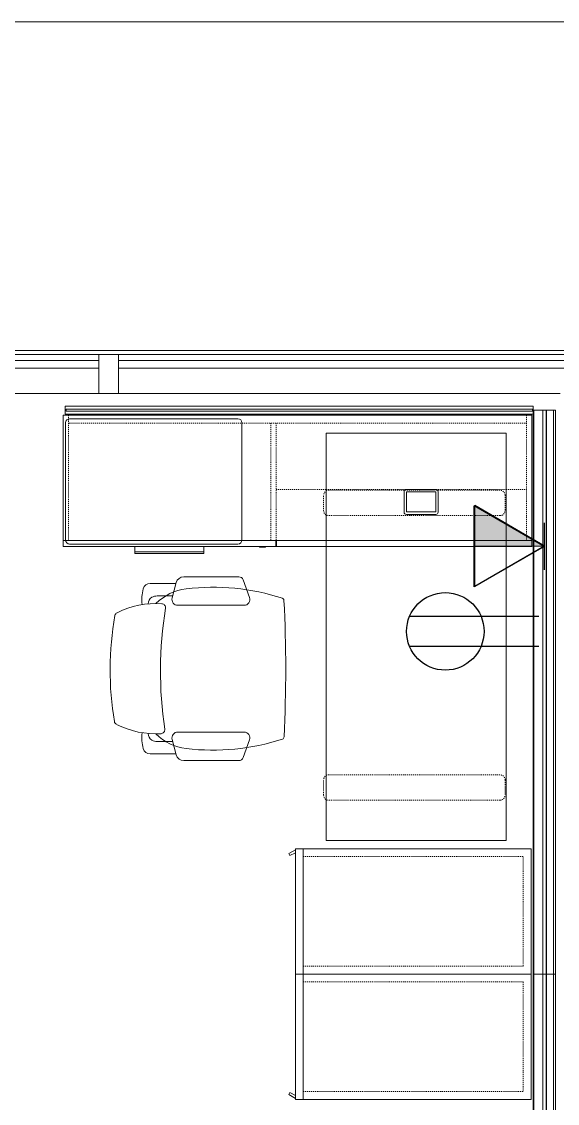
# Model space of a CAD drawing. Header units: inches. Extents: x -326 to 986, y -79 to 1436.
# Drawn here: x 124.3 to 192.7, y 1032.4 to 1170.5 of the extents above; entities that cross this region are included whole.
import ezdxf

# ---------------------------------------------------------------- set-up
doc = ezdxf.new("R2010")
doc.units = ezdxf.units.IN
doc.header["$MEASUREMENT"] = 0
doc.linetypes.add('Dash', pattern=[0.25, 0.125, -0.125])
for name, color, linetype, lineweight in [('A-ANNO-NOTE', 131, 'Continuous', 13), ('A-GENM', 13, 'Continuous', 9), ('A-GLAZ-CURT', 52, 'Continuous', 9), ('A-GLAZ-CWMG', 51, 'Continuous', 9), ('I-FURN', 30, 'Continuous', 9), ('I-FURN-HDLN', 30, 'Dash', 9), ('I-FURN-PNLS', 30, 'Continuous', 9)]:
    doc.layers.add(name, color=color, linetype=linetype, lineweight=lineweight)

# ---------------------------------------------------------------- blocks, each defined once
blk = doc.blocks.new('System Panel - Glazed - Offset-8084701-Level XX  POWER _ SIGNAL NEW')
at = {"layer": 'A-GLAZ-CURT', "lineweight": 13}
for p, q in [((28.75, -0.75), (-28.75, -0.75)), ((-28.75, -0.75), (-28.75, -1.75)), ((28.75, -1.75), (28.75, -0.75)), ((-28.75, -1.75), (28.75, -1.75))]:
    blk.add_line(p, q, dxfattribs=at)
blk = doc.blocks.new('System Panel - Glazed - Offset-8084702-Level XX  POWER _ SIGNAL NEW')
at = {"layer": 'A-GLAZ-CURT', "lineweight": 13}
for p, q in [((28.875, -0.75), (-28.875, -0.75)), ((-28.875, -0.75), (-28.875, -1.75)), ((28.875, -1.75), (28.875, -0.75)), ((-28.875, -1.75), (28.875, -1.75))]:
    blk.add_line(p, q, dxfattribs=at)
blk = doc.blocks.new('Rectangular Mullion - 2_5_ x 5_ rectangular-V6-Level XX  POWER _ SIGNAL NEW')
at = {"layer": 'A-GLAZ-CWMG'}
for p, q in [((136.64, 1128.03), (194.14, 1128.03)), ((136.64, 1123.03), (193.08, 1123.03))]:
    blk.add_line(p, q, dxfattribs=at)
blk = doc.blocks.new('Rectangular Mullion - 2_5_ x 5_ rectangular-6977125-Level XX  POWER _ SIGNAL NEW')
at = {"layer": 'A-GLAZ-CWMG'}
for p, q in [((76.39, 1128.03), (134.14, 1128.03)), ((76.39, 1123.03), (134.14, 1123.03))]:
    blk.add_line(p, q, dxfattribs=at)
blk = doc.blocks.new('Rectangular Mullion - 2_5_ x 5_ rectangular-8084706-Level XX  POWER _ SIGNAL NEW')
at = {"layer": 'A-GLAZ-CWMG', "lineweight": 20}
for p, q in [((-1.25, 2.5), (1.25, 2.5)), ((-1.25, -2.5), (-1.25, 2.5)), ((1.25, 2.5), (1.25, -2.5)), ((1.25, -2.5), (-1.25, -2.5))]:
    blk.add_line(p, q, dxfattribs=at)
blk = doc.blocks.new('Layout_District_2_Pack-Teknion-OTJ-R2015 - Layout_District_2_Pack-Teknion-OTJ-R2015-7059576-Level XX  POWER _ SIGNAL NEW')
at = {"layer": 'I-FURN'}
for p, q in [((-1.45, 72), (-1.45, 0)), ((-1.2, 72), (-1.2, 0)), ((-0.3, 72), (-0.3, 0)), ((-0.27, 0), (-0.27, 72)), ((0.17, 0), (0.17, 72)), ((0.17, 72), (0.17, 0)), ((1.33, 0), (1.33, 72)), ((1.42, 0), (1.42, 72)), ((-1.45, -72), (-1.45, 0)), ((-1.45, 0), (-0.27, 0)), ((-1.45, 0), (-0.27, 0)), ((-1.2, 0), (1.42, 0)), ((-1.2, -72), (-1.2, 0)), ((-1.2, 0), (1.42, 0)), ((-0.3, -72), (-0.3, 0)), ((-0.3, 0), (0.17, 0)), ((-0.3, 0), (0.17, 0)), ((-0.27, 0), (-0.27, -72)), ((0.17, 0), (0.17, -72)), ((0.17, 0), (1.33, 0)), ((0.17, -72), (0.17, 0)), ((0.17, 0), (1.33, 0)), ((1.33, 0), (1.33, -72)), ((1.42, 0), (1.42, -72)), ((46.02, -27.26), (38.99, -27.26)), ((38.44, -27.65), (37.62, -29.91)), ((47.51, -29.97), (46.99, -28.01)), ((47.02, -28.11), (50.31, -28.11)), ((47.44, -29.71), (49.44, -29.71)), ((38.32, -30.91), (46.79, -30.91)), ((38.44, -50.35), (37.62, -48.09)), ((38.32, -47.09), (46.79, -47.09)), ((47.51, -48.03), (46.99, -49.99)), ((47.44, -48.29), (49.44, -48.29)), ((46.02, -50.74), (38.99, -50.74)), ((47.02, -49.89), (50.31, -49.89)), ((-0.27, -72), (-1.45, -72)), ((1.42, -72), (-1.2, -72)), ((0.17, -72), (-0.3, -72)), ((1.33, -72), (0.17, -72))]:
    blk.add_line(p, q, dxfattribs=at)
for centre, radius, start, end in [((38.99, -27.85), 0.585, 90, 160), ((46.02, -28.26), 1, 15, 90), ((42.32, -57.38), 28.78, 83.2404, 108.0109), ((44.94, -35.29), 6.53, 44.8425, 83.2404), ((50.31, -29.02), 0.911, 14.1732, 90), ((45.36, -30.27), 6.02, 354.7307, 14.1732), ((202.98, -38.9), 169.98, 177.0931, 182.9746), ((33.52, -30.3), 0.3, 108.0109, 177.0931), ((38.32, -30.16), 0.75, 160, 270), ((46.79, -30.16), 0.75, 270, 15), ((49.44, -31.03), 1.32, 60.2619, 90), ((49.66, -30.66), 0.896, 355.7417, 60.2619), ((-1.42, -38.71), 50.42, 350.8589, 8.4768), ((48.95, -31.2), 0.5, 93.3879, 188.4768), ((49.57, -41.78), 11.1, 62.9816, 93.3879), ((54.39, -32.34), 0.5, 9.6026, 62.9816), ((16.05, -38.82), 39.38, 349.8217, 9.6026), ((48.86, -46.79), 0.5, 170.8589, 266.1226), ((49.57, -36.22), 11.1, 266.1226, 296.6121), ((54.32, -45.7), 0.5, 296.6121, 349.8217), ((33.53, -47.71), 0.3, 182.9746, 252.0109), ((42.32, -20.62), 28.78, 252.0109, 276.7596), ((38.32, -47.84), 0.75, 90, 200), ((44.94, -42.71), 6.53, 276.7596, 315.1575), ((46.79, -47.84), 0.75, 345, 90), ((49.44, -46.97), 1.32, 270, 299.7381), ((49.66, -47.34), 0.896, 299.7381, 4.2583), ((45.36, -47.73), 6.02, 345.8268, 5.2693), ((50.31, -48.98), 0.911, 270, 345.8268), ((38.99, -50.15), 0.585, 200, 270), ((46.02, -49.74), 1, 270, 345)]:
    blk.add_arc(centre, radius, start, end, dxfattribs=at)
blk = doc.blocks.new('Tower-Teknion-UKSD_Single_Locker_with_Solid_Back-R2015 - UKSD422316FF-Special-7090606-Level XX  POWER _ SIGNAL NEW')
at = {"layer": 'I-FURN'}
for p, q in [((8, 15.05), (-8, 15.05)), ((-8, 15.05), (-8, -15.05)), ((8, -15.05), (8, 15.05)), ((8, -14.05), (-8, -14.05)), ((-8, -15.05), (8, -15.05)), ((7.5, -15.05), (7.13, -15.76)), ((7.38, -15.9), (7.88, -15.05)), ((7.88, -15.05), (7.5, -15.05)), ((7.13, -15.76), (7.38, -15.9))]:
    blk.add_line(p, q, dxfattribs=at)
at = {"layer": 'I-FURN-HDLN'}
for p, q in [((-7, 14.05), (7, 14.05)), ((-7, -14.05), (-7, 14.05)), ((7, 14.05), (7, -14.05))]:
    blk.add_line(p, q, dxfattribs=at)
blk = doc.blocks.new('Tower-Teknion-UKSD_Single_Locker_with_Solid_Back-R2015 - UKSD422316FF-Special-7090607-Level XX  POWER _ SIGNAL NEW')
at = {"layer": 'I-FURN'}
for p, q in [((7.13, 15.76), (7.38, 15.9)), ((7.5, 15.05), (7.13, 15.76)), ((7.38, 15.9), (7.88, 15.05)), ((-8, 15.05), (8, 15.05)), ((-8, -15.05), (-8, 15.05)), ((8, 14.05), (-8, 14.05)), ((7.88, 15.05), (7.5, 15.05)), ((8, 15.05), (8, -15.05)), ((8, -15.05), (-8, -15.05))]:
    blk.add_line(p, q, dxfattribs=at)
at = {"layer": 'I-FURN-HDLN'}
for p, q in [((-7, 14.05), (-7, -14.05)), ((7, -14.05), (7, 14.05)), ((-7, -14.05), (7, -14.05))]:
    blk.add_line(p, q, dxfattribs=at)
blk = doc.blocks.new('Worksurface-Teknion-UNWR-Rectangle-R2015 - 24_ Depth-7090609-Level XX  POWER _ SIGNAL NEW')
at = {"layer": 'I-FURN'}
for p, q in [((-26, -24.78), (26, -24.78)), ((-26, -47.78), (-26, -24.78)), ((26, -24.78), (26, -47.78)), ((26, -47.78), (-26, -47.78))]:
    blk.add_line(p, q, dxfattribs=at)
at = {"layer": 'I-FURN-HDLN'}
for p, q in [((-20.22, -24.46), (-18.25, -24.46)), ((16.12, -24.46), (18.09, -24.46)), ((-20.86, -46.99), (-20.86, -25.1)), ((-17.61, -25.1), (-17.61, -46.99)), ((15.48, -46.99), (15.48, -25.1)), ((18.72, -25.1), (18.72, -46.99)), ((-18.25, -47.63), (-20.22, -47.63)), ((18.09, -47.63), (16.12, -47.63))]:
    blk.add_line(p, q, dxfattribs=at)
for centre, start, end in [((-20.22, -25.1), 90, 180), ((-18.25, -25.1), 0, 90), ((16.12, -25.1), 90, 180), ((18.09, -25.1), 0, 90), ((-20.22, -46.99), 180, 270), ((-18.25, -46.99), 270, 0), ((16.12, -46.99), 180, 270), ((18.09, -46.99), 270, 0)]:
    blk.add_arc(centre, 0.638, start, end, dxfattribs=at)
blk = doc.blocks.new('Storage-Credenza-Teknion-UGDS_Full_Drawer_for_Height_Adjustable_Table-R2015 - 16_ x 66_-7090610-Level XX  POWER _ SIGNAL NEW')
at = {"layer": 'I-FURN'}
for p, q in [((29.95, 8), (-29.94, 8)), ((-29.94, 8), (-29.94, -8.78)), ((29.95, -8.78), (29.95, 8)), ((13.62, -1.77), (13.62, -4.38)), ((13.91, -1.8), (17.66, -1.8)), ((13.91, -4.34), (13.91, -1.8)), ((17.66, -1.47), (13.92, -1.47)), ((17.66, -1.8), (17.66, -4.34)), ((17.96, -4.38), (17.96, -1.77)), ((17.66, -4.34), (13.91, -4.34)), ((13.92, -4.68), (17.66, -4.68)), ((-29.6, -8), (-29.94, -8)), ((-7.61, -8), (-29.56, -8)), ((-7.15, -8), (-7.59, -8)), ((-2.72, -8), (-7.11, -8)), ((-2.78, -8.78), (-2.78, -8)), ((3.67, -8), (-2.72, -8)), ((-2.66, -8), (-2.66, -8.78)), ((26.67, -8), (3.67, -8)), ((29.95, -8), (26.67, -8)), ((-29.94, -8.78), (3.67, -8.78)), ((-11.96, -8.78), (-20.76, -8.78)), ((-20.76, -8.78), (-20.76, -9.65)), ((-20.76, -9.46), (-11.96, -9.46)), ((-20.76, -9.65), (-11.96, -9.65)), ((-11.96, -9.65), (-11.96, -8.78)), ((-4.07, -8.78), (-4.86, -8.78)), ((-4.86, -8.78), (-4.86, -8.84)), ((-4.86, -8.84), (-4.07, -8.84)), ((-4.07, -8.84), (-4.07, -8.78)), ((3.67, -8.78), (26.67, -8.78)), ((26.67, -8.78), (29.95, -8.78))]:
    blk.add_line(p, q, dxfattribs=at)
for centre, start, end in [((13.92, -1.77), 142.3205, 180), ((13.92, -1.77), 90, 135), ((17.66, -1.77), 45, 90), ((17.66, -1.77), 0, 37.6795), ((13.92, -4.38), 180, 225), ((13.92, -4.38), 225, 270), ((17.66, -4.38), 270, 0)]:
    blk.add_arc(centre, 0.299, start, end, dxfattribs=at)
at = {"layer": 'I-FURN-HDLN'}
for p, q in [((-29.24, 8), (-29.24, 7.51)), ((-29.24, 7.51), (-29.24, -8)), ((-29.24, 6.98), (-29.12, 6.98)), ((-29.11, 6.98), (-7.11, 6.98)), ((-7.11, 6.98), (29.25, 6.98)), ((-3.42, 6.98), (-3.42, -8)), ((-2.72, 6.98), (-2.72, -8)), ((29.25, 8), (29.25, -8)), ((-2.72, -1.5), (3.67, -1.5)), ((3.67, -1.5), (26.67, -1.5)), ((26.67, -1.5), (29.25, -1.5))]:
    blk.add_line(p, q, dxfattribs=at)
blk = doc.blocks.new('Seat_Cusion-Teknion-District - UWLC-7090612-Level XX  POWER _ SIGNAL NEW')
at = {"layer": 'I-FURN'}
for p, q in [((-11.25, 7.5), (-11.25, -7.5)), ((10.75, 8), (-10.75, 8)), ((11.25, -7.5), (11.25, 7.5)), ((-10.75, -8), (10.75, -8))]:
    blk.add_line(p, q, dxfattribs=at)
for centre, start, end in [((-10.75, 7.5), 90, 180), ((10.75, 7.5), 360, 90), ((-10.75, -7.5), 180, 270), ((10.75, -7.5), 270, 0)]:
    blk.add_arc(centre, 0.5, start, end, dxfattribs=at)
blk = doc.blocks.new('Screens-Teknion-UALSG_Solid_Lateral-R2015 - 9_ High Glass-7090613-Level XX  POWER _ SIGNAL NEW')
at = {"layer": 'I-FURN'}
for p, q in [((29.89, 0.51), (-29.89, 0.51)), ((-29.89, 0.51), (-29.89, -0.51)), ((-29.78, 0.12), (-29.78, -0.12)), ((29.78, 0.12), (-29.78, 0.12)), ((29.78, -0.12), (29.78, 0.12)), ((29.89, 0), (29.89, 0.51)), ((29.89, -0.51), (29.89, 0)), ((-29.89, -0.51), (29.86, -0.51)), ((-29.78, -0.12), (29.78, -0.12))]:
    blk.add_line(p, q, dxfattribs=at)
blk = doc.blocks.new('Generic Models 1 - Generic Models 5-8667745-Level XX  POWER _ SIGNAL NEW')
at = {"layer": 'A-GENM'}
for p, q in [((3230.15, 803.5), (2770.15, 803.5)), ((2770.15, 761.5), (3230.15, 761.5))]:
    blk.add_line(p, q, dxfattribs=at)

msp = doc.modelspace()

# ---------------------------------------------------------------- hatches: boundary and pattern name
at = {"layer": 'A-ANNO-NOTE', "lineweight": 9}
msp.add_hatch(color=256, dxfattribs=at).paths.add_polyline_path([(191.08, 1103.57), (182.15, 1108.73), (182.15, 1103.57)], flags=0)

# ---------------------------------------------------------------- linework, layer by layer
at = {"layer": 'A-ANNO-NOTE', "lineweight": 30}
for p, q in [((191.02, 1103.53), (182.08, 1108.69)), ((182.08, 1098.38), (182.08, 1108.69)), ((191.08, 1103.57), (182.15, 1108.73)), ((182.15, 1098.42), (182.15, 1108.73)), ((191.02, 1106.53), (191.02, 1100.53)), ((191.02, 1103.53), (182.08, 1098.38)), ((191.08, 1103.57), (182.15, 1098.42)), ((190.36, 1094.59), (173.84, 1094.59)), ((190.36, 1090.76), (173.84, 1090.76)), ((190.36, 1090.76), (173.84, 1090.76))]:
    msp.add_line(p, q, dxfattribs=at)
at = {"layer": 'A-ANNO-NOTE', "lineweight": 9}
for p, q in [((191.08, 1103.57), (182.15, 1108.73)), ((182.15, 1108.73), (182.15, 1103.57)), ((182.15, 1103.57), (191.08, 1103.57))]:
    msp.add_line(p, q, dxfattribs=at)
at = {"layer": 'A-ANNO-NOTE', "lineweight": 30}
msp.add_circle((178.4, 1092.67), 4.95, dxfattribs=at)

# ---------------------------------------------------------------- block references
at = {"layer": 'A-GENM'}
msp.add_blockref('Generic Models 1 - Generic Models 5-8667745-Level XX  POWER _ SIGNAL NEW', (-2745.76, 367.03), dxfattribs=at)
at = {"layer": 'A-GLAZ-CURT', "rotation": 180}
for name, p in [('System Panel - Glazed - Offset-8084702-Level XX  POWER _ SIGNAL NEW', (105.27, 1125.53)), ('System Panel - Glazed - Offset-8084701-Level XX  POWER _ SIGNAL NEW', (165.39, 1125.53))]:
    msp.add_blockref(name, p, dxfattribs=at)
at = {"layer": 'A-GLAZ-CWMG'}
for name in ['Rectangular Mullion - 2_5_ x 5_ rectangular-6977125-Level XX  POWER _ SIGNAL NEW', 'Rectangular Mullion - 2_5_ x 5_ rectangular-V6-Level XX  POWER _ SIGNAL NEW']:
    msp.add_blockref(name, (0, 0), dxfattribs=at)
at = {"layer": 'A-GLAZ-CWMG', "extrusion": (0, 0, -1)}
msp.add_blockref('Rectangular Mullion - 2_5_ x 5_ rectangular-8084706-Level XX  POWER _ SIGNAL NEW', (-135.39, 1125.53), dxfattribs=at)
at = {"layer": 'I-FURN'}
for name, p in [('Storage-Credenza-Teknion-UGDS_Full_Drawer_for_Height_Adjustable_Table-R2015 - 16_ x 66_-7090610-Level XX  POWER _ SIGNAL NEW', (159.52, 1112.28)), ('Screens-Teknion-UALSG_Solid_Lateral-R2015 - 9_ High Glass-7090613-Level XX  POWER _ SIGNAL NEW', (159.74, 1120.91)), ('Seat_Cusion-Teknion-District - UWLC-7090612-Level XX  POWER _ SIGNAL NEW', (141.16, 1111.83))]:
    msp.add_blockref(name, p, dxfattribs=at)
for name, p, rotation in [('Worksurface-Teknion-UNWR-Rectangle-R2015 - 24_ Depth-7090609-Level XX  POWER _ SIGNAL NEW', (138.4, 1091.97), 89.9999999999999), ('Tower-Teknion-UKSD_Single_Locker_with_Solid_Back-R2015 - UKSD422316FF-Special-7090607-Level XX  POWER _ SIGNAL NEW', (174.3, 1056.91), 89.9999999999999), ('Tower-Teknion-UKSD_Single_Locker_with_Solid_Back-R2015 - UKSD422316FF-Special-7090606-Level XX  POWER _ SIGNAL NEW', (174.3, 1040.91), 269.9999999999997)]:
    msp.add_blockref(name, p, dxfattribs=dict(at, rotation=rotation))
at = {"layer": 'I-FURN-PNLS', "rotation": 180}
msp.add_blockref('Layout_District_2_Pack-Teknion-OTJ-R2015 - Layout_District_2_Pack-Teknion-OTJ-R2015-7059576-Level XX  POWER _ SIGNAL NEW', (191.02, 1048.91), dxfattribs=at)

doc.saveas('drawing.dxf')
